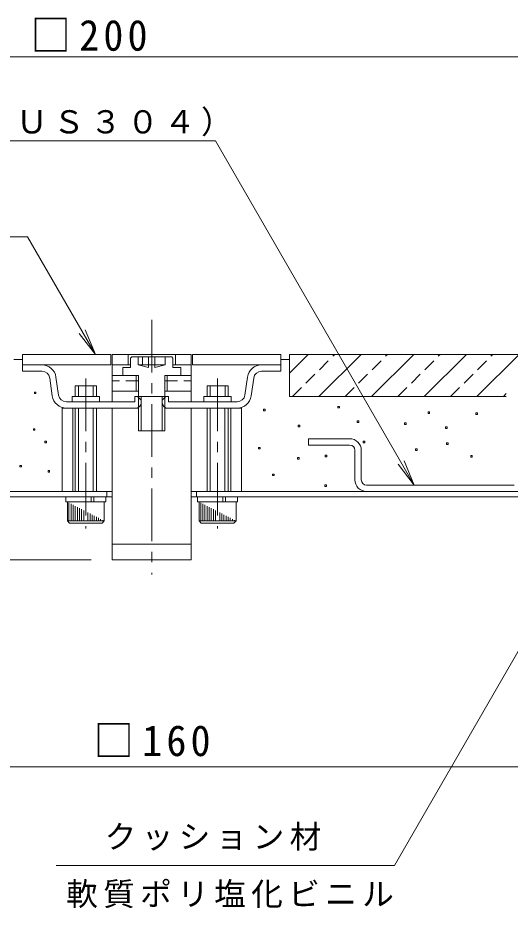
# Model space of a CAD drawing. Units: millimetres at full size; details may follow other scales. Extents: x -307 to 327, y -274 to 244.
# Drawn here: x 105 to 198.4, y 71.1 to 240 of the extents above; entities that cross this region are included whole.
import ezdxf

# ---------------------------------------------------------------- set-up
doc = ezdxf.new("R2010")
doc.units = ezdxf.units.MM
doc.header["$LTSCALE"] = 2
doc.linetypes.add('CHAIN1', pattern=[8, 5, -1, 1, -1])
doc.linetypes.add('DASHED1', pattern=[1.8, 1.2, -0.6])
for name, color, linetype, lineweight in [('D-2', 3, 'Continuous', 9), ('D-3', 2, 'Continuous', 9), ('D-4', 7, 'Continuous', 9), ('D-5', 7, 'Continuous', 9), ('D-6', 7, 'Continuous', 9)]:
    doc.layers.add(name, color=color, linetype=linetype, lineweight=lineweight)
doc.styles.add('ＭＳ ゴシック', font='')
doc.styles.get('ＭＳ ゴシック').set_extended_font_data('MS Gothic')

msp = doc.modelspace()

# ---------------------------------------------------------------- linework, layer by layer
at = {"layer": 'D-2', "linetype": 'CHAIN1'}
for p, q in [((130.407, 182.717), (130.407, 134.412)), ((117.906, 171.579), (117.906, 143.135)), ((142.906, 171.579), (142.906, 143.135))]:
    msp.add_line(p, q, dxfattribs=at)
at = {"layer": 'D-2'}
for p, q in [((122.657, 176.155), (122.657, 174.155)), ((125.907, 176.155), (125.907, 174.155)), ((126.607, 175.655), (126.407, 175.455)), ((134.206, 175.655), (126.607, 175.655)), ((127.856, 175.655), (127.856, 174.155)), ((128.642, 175.655), (128.642, 174.155)), ((129.807, 175.655), (129.807, 173.669)), ((131.007, 175.655), (131.007, 173.669)), ((132.957, 175.655), (132.957, 174.155)), ((134.206, 175.655), (134.407, 175.455)), ((134.907, 176.155), (134.907, 174.155)), ((138.156, 176.155), (138.156, 174.155)), ((138.156, 176.155), (154.907, 176.155)), ((154.907, 174.155), (154.907, 176.155)), ((122.657, 174.155), (105.906, 174.155)), ((105.906, 174.155), (105.906, 172.955)), ((126.406, 174.155), (122.907, 174.155)), ((122.907, 174.155), (122.907, 167.155)), ((126.407, 173.655), (126.407, 175.455)), ((127.856, 174.155), (129.807, 173.669)), ((127.856, 174.155), (129.807, 174.155)), ((132.957, 174.155), (131.007, 173.669)), ((131.007, 174.155), (132.957, 174.155)), ((134.407, 173.655), (134.407, 175.455)), ((137.906, 174.155), (137.906, 167.155)), ((154.907, 174.155), (138.156, 174.155)), ((154.907, 174.155), (154.907, 172.955)), ((109.565, 172.955), (105.906, 172.955)), ((124.907, 173.655), (124.907, 172.155)), ((126.407, 173.655), (124.907, 173.655)), ((135.907, 173.655), (134.407, 173.655)), ((135.907, 173.655), (135.907, 172.155)), ((151.248, 172.955), (154.907, 172.955)), ((111.05, 171.668), (111.535, 168.274)), ((112.723, 168.443), (112.238, 171.837)), ((122.907, 172.155), (124.907, 172.155)), ((127.906, 172.155), (124.907, 172.155)), ((127.448, 172.155), (127.448, 169.155)), ((127.906, 172.155), (127.906, 161.655)), ((132.907, 172.155), (135.907, 172.155)), ((133.364, 172.155), (133.364, 169.155)), ((137.906, 172.155), (135.907, 172.155)), ((148.09, 168.443), (148.575, 171.837)), ((149.763, 171.668), (149.278, 168.274)), ((115.907, 170.156), (119.907, 170.156)), ((115.907, 170.156), (115.907, 168.156)), ((116.507, 170.156), (116.507, 168.156)), ((119.307, 170.156), (119.307, 168.156)), ((119.907, 170.156), (119.907, 168.156)), ((122.907, 169.155), (127.906, 169.155)), ((137.906, 169.155), (132.907, 169.155)), ((140.907, 170.156), (144.907, 170.156)), ((140.907, 170.156), (140.907, 168.156)), ((141.507, 170.156), (141.507, 168.156)), ((144.307, 170.156), (144.307, 168.156)), ((144.907, 170.156), (144.907, 168.156)), ((115.307, 168.155), (115.307, 167.155)), ((115.307, 168.155), (120.506, 168.155)), ((120.506, 168.155), (120.506, 167.155)), ((127.206, 167.155), (127.206, 168.155)), ((133.606, 168.155), (127.206, 168.155)), ((127.706, 168.155), (128.406, 167.455)), ((132.907, 168.155), (127.906, 168.155)), ((127.906, 167.955), (127.906, 166.089)), ((128.406, 166.955), (128.406, 167.455)), ((128.407, 168.155), (128.407, 161.655)), ((133.106, 168.155), (132.407, 167.455)), ((132.407, 168.155), (132.407, 161.655)), ((132.407, 166.955), (132.407, 167.455)), ((132.906, 167.955), (132.906, 166.089)), ((133.606, 167.155), (133.606, 168.155)), ((140.307, 168.155), (140.307, 167.155)), ((145.506, 168.155), (140.307, 168.155)), ((145.506, 168.155), (145.506, 167.155)), ((114.207, 165.955), (113.406, 165.955)), ((113.406, 165.955), (113.406, 150.155)), ((114.207, 167.155), (127.206, 167.155)), ((127.907, 165.955), (114.207, 165.955)), ((115.406, 165.955), (115.406, 150.155)), ((115.907, 165.955), (115.907, 150.155)), ((116.507, 165.955), (116.507, 150.155)), ((119.307, 165.955), (119.307, 150.155)), ((119.907, 165.955), (119.907, 150.155)), ((122.907, 165.955), (122.907, 137.155)), ((146.606, 165.955), (132.906, 165.955)), ((146.606, 167.155), (133.606, 167.155)), ((137.906, 165.955), (137.906, 137.155)), ((140.906, 165.955), (140.906, 150.155)), ((141.506, 165.955), (141.506, 150.155)), ((144.306, 165.955), (144.306, 150.155)), ((144.906, 165.955), (144.906, 150.155)), ((145.406, 150.155), (145.406, 165.955)), ((146.606, 165.955), (147.406, 165.955)), ((147.406, 150.155), (147.406, 165.955)), ((38.936, 149.155), (122.907, 149.155)), ((122.907, 150.155), (39.406, 150.155)), ((114.106, 149.155), (114.106, 148.156)), ((118.906, 149.156), (118.906, 148.156)), ((119.406, 149.156), (119.406, 148.156)), ((121.707, 149.155), (121.707, 148.156)), ((121.906, 150.155), (121.906, 149.155)), ((221.407, 150.155), (137.906, 150.155)), ((137.906, 149.155), (221.907, 149.155)), ((138.907, 150.155), (138.907, 149.155)), ((139.106, 149.155), (139.106, 148.156)), ((143.906, 149.156), (143.906, 148.156)), ((144.406, 149.156), (144.406, 148.156)), ((146.707, 149.155), (146.707, 148.156)), ((121.707, 148.156), (114.106, 148.156)), ((114.407, 144.556), (114.407, 148.156)), ((114.707, 144.556), (114.707, 148.001)), ((115.107, 144.556), (115.107, 147.796)), ((115.507, 144.556), (115.507, 147.59)), ((115.907, 144.556), (115.907, 147.384)), ((116.307, 144.556), (116.307, 147.178)), ((116.706, 144.556), (116.706, 146.973)), ((121.407, 144.556), (121.407, 148.156)), ((146.707, 148.156), (139.106, 148.156)), ((139.406, 144.556), (139.406, 148.156)), ((139.707, 144.556), (139.707, 148.001)), ((140.107, 144.556), (140.107, 147.796)), ((140.507, 144.556), (140.507, 147.59)), ((140.907, 144.556), (140.907, 147.384)), ((141.306, 144.556), (141.306, 147.178)), ((141.706, 144.556), (141.706, 146.973)), ((146.406, 144.556), (146.406, 148.156)), ((117.107, 144.556), (117.107, 146.767)), ((117.507, 144.556), (117.507, 146.561)), ((118.307, 144.556), (118.307, 146.15)), ((118.707, 144.556), (118.707, 145.944)), ((119.107, 144.556), (119.107, 145.738)), ((119.507, 144.556), (119.507, 145.533)), ((119.907, 144.556), (119.907, 145.327)), ((142.107, 144.556), (142.107, 146.767)), ((142.507, 144.556), (142.507, 146.561)), ((143.306, 144.556), (143.306, 146.15)), ((143.707, 144.556), (143.707, 145.944)), ((144.106, 144.556), (144.106, 145.738)), ((144.506, 144.556), (144.506, 145.533)), ((144.907, 144.556), (144.907, 145.327)), ((114.807, 144.156), (114.407, 144.556)), ((114.407, 144.556), (121.407, 144.556)), ((121.007, 144.156), (114.807, 144.156)), ((120.307, 144.556), (120.307, 145.121)), ((120.707, 144.556), (120.707, 144.916)), ((121.007, 144.156), (121.407, 144.556)), ((121.107, 144.556), (121.107, 144.71)), ((139.806, 144.156), (139.406, 144.556)), ((139.406, 144.556), (146.406, 144.556)), ((146.006, 144.156), (139.806, 144.156)), ((145.307, 144.556), (145.307, 145.121)), ((145.707, 144.556), (145.707, 144.916)), ((146.006, 144.156), (146.406, 144.556)), ((146.106, 144.556), (146.106, 144.71)), ((122.907, 140.155), (137.906, 140.155)), ((137.906, 137.155), (122.907, 137.155))]:
    msp.add_line(p, q, dxfattribs=at)
at = {"layer": 'D-2', "linetype": 'DASHED1'}
for p, q in [((129.807, 174.155), (131.007, 174.155)), ((127.906, 171.155), (122.907, 171.155)), ((132.907, 171.155), (137.906, 171.155))]:
    msp.add_line(p, q, dxfattribs=at)
at = {"layer": 'D-2'}
for points in [[(122.657, 176.155), (105.906, 176.155), (105.906, 174.155)], [(137.906, 176.155), (122.907, 176.155), (122.907, 174.155)], [(137.906, 176.155), (137.906, 174.155), (134.406, 174.155)], [(132.907, 172.155), (132.907, 161.655), (127.906, 161.655)]]:
    msp.add_lwpolyline(points, dxfattribs=at)
for centre, radius, start, end in [((109.565, 171.455), 2.7, 8.13051, 90), ((151.248, 171.455), 2.7, 90, 171.86949), ((109.565, 171.455), 1.5, 8.13051, 90), ((151.248, 171.455), 1.5, 90, 171.86949), ((114.207, 168.655), 2.7, 188.13051, 270), ((114.207, 168.655), 1.5, 188.13051, 270), ((146.606, 168.655), 1.5, 270, 351.86949), ((146.606, 168.655), 2.7, 270, 351.86949), ((127.406, 166.955), 1, 270, 0), ((133.406, 166.955), 1, 180, 270)]:
    msp.add_arc(centre, radius, start, end, dxfattribs=at)
at = {"layer": 'D-3'}
for p, q in [((160.156, 158.956), (160.156, 160.155)), ((167.956, 160.155), (160.156, 160.155)), ((167.956, 158.956), (160.156, 158.956)), ((168.956, 157.955), (168.956, 152.355)), ((170.156, 157.955), (170.156, 152.355)), ((171.157, 151.355), (199.156, 151.355))]:
    msp.add_line(p, q, dxfattribs=at)
for centre, radius, start, end in [((167.956, 157.955), 2.2, 0, 90), ((167.956, 157.955), 1, 0, 90), ((171.156, 152.355), 2.2, 180, 270), ((171.157, 152.355), 1, 180, 270)]:
    msp.add_arc(centre, radius, start, end, dxfattribs=at)
at = {"layer": 'D-4'}
for p, q in [((30.407, 232.591), (230.399, 232.591)), ((83.903, 137.155), (118.907, 137.155)), ((210.406, 97.931), (50.407, 97.931))]:
    msp.add_line(p, q, dxfattribs=at)
at = {"layer": 'D-5'}
for p, q in [((46.509, 216.658), (142.52, 216.658)), ((37.85, 198.431), (106.851, 198.431)), ((119.712, 176.156), (116.668, 180.122)), ((180.222, 151.355), (178.309, 155.975)), ((212.784, 142.155), (176.445, 79.215)), ((176.445, 79.215), (112.294, 79.215))]:
    msp.add_line(p, q, dxfattribs=at)
for points in [[(142.52, 216.658), (180.222, 151.355), (177.178, 155.322)], [(106.851, 198.431), (119.712, 176.156), (117.798, 180.775)]]:
    msp.add_lwpolyline(points, dxfattribs=at)
at = {"layer": 'D-6', "color": 6}
for p, q in [((156.539, 176.155), (156.539, 168.155)), ((210.407, 176.155), (156.539, 176.155)), ((156.539, 172.579), (160.116, 176.155)), ((162.116, 168.155), (170.116, 176.155)), ((172.116, 168.155), (180.116, 176.155)), ((182.116, 168.155), (190.116, 176.155)), ((192.116, 168.155), (200.116, 176.155)), ((105.906, 175.155), (104.274, 175.155)), ((156.539, 175.155), (154.907, 175.155)), ((197.675, 168.155), (156.539, 168.155))]:
    msp.add_line(p, q, dxfattribs=at)
at = {"layer": 'D-6', "color": 6, "linetype": 'DASHED1'}
for p, q in [((157.116, 168.155), (165.116, 176.155)), ((167.116, 168.155), (175.116, 176.155)), ((177.116, 168.155), (185.116, 176.155)), ((187.116, 168.155), (195.116, 176.155)), ((197.116, 168.155), (197.675, 168.714))]:
    msp.add_line(p, q, dxfattribs=at)
at = {"layer": 'D-6'}
for points in [[(108.148, 168.7), (108.148, 169), (108.448, 169), (108.448, 168.7)], [(151.613, 165.451), (151.613, 165.751), (151.913, 165.751), (151.913, 165.451)], [(165.741, 165.981), (165.741, 166.281), (166.041, 166.281), (166.041, 165.981)], [(182.834, 164.933), (182.834, 165.234), (183.133, 165.234), (183.133, 164.933)], [(191.884, 164.775), (191.884, 165.075), (192.184, 165.075), (192.184, 164.775)], [(158.206, 162.39), (158.206, 162.69), (158.506, 162.69), (158.506, 162.39)], [(169.391, 163.214), (169.391, 163.514), (169.691, 163.514), (169.691, 163.214)], [(178.388, 162.869), (178.388, 163.169), (178.688, 163.169), (178.688, 162.869)], [(186.168, 162.075), (186.168, 162.375), (186.468, 162.375), (186.468, 162.075)], [(107.95, 161.746), (107.95, 162.046), (108.25, 162.046), (108.25, 161.746)], [(110.135, 159.362), (110.135, 159.662), (110.435, 159.662), (110.435, 159.362)], [(170.51, 159.387), (170.51, 159.687), (170.81, 159.687), (170.81, 159.387)], [(186.327, 159.059), (186.327, 159.359), (186.627, 159.359), (186.627, 159.059)], [(150.671, 158.21), (150.671, 158.51), (150.971, 158.51), (150.971, 158.21)], [(180.452, 157.947), (180.452, 158.247), (180.752, 158.247), (180.752, 157.947)], [(158.088, 156.267), (158.088, 156.567), (158.388, 156.567), (158.388, 156.267)], [(163.328, 156.738), (163.328, 157.038), (163.628, 157.038), (163.628, 156.738)], [(190.931, 156.677), (190.931, 156.977), (191.231, 156.977), (191.231, 156.677)], [(105.367, 154.792), (105.367, 155.092), (105.667, 155.092), (105.667, 154.792)], [(110.731, 153.798), (110.731, 154.098), (111.031, 154.098), (111.031, 153.798)], [(153.32, 153.147), (153.32, 153.447), (153.62, 153.447), (153.62, 153.147)], [(163.269, 151.087), (163.269, 151.387), (163.569, 151.387), (163.569, 151.087)]]:
    msp.add_lwpolyline(points, close=True, dxfattribs=at)

# ---------------------------------------------------------------- texts
at = {"layer": 'D-4', "color": 2, "char_height": 5.865, "attachment_point": 7, "style": 'ＭＳ ゴシック'}
for s, insert in [('\\T1.21;\\W0.95;□200', (107.449, 233.591)), ('\\T1.21;\\W0.95;□160', (119.407, 99.797))]:
    msp.add_mtext(s, dxfattribs=dict(at, insert=insert))
at = {"layer": 'D-5', "char_height": 4.399, "attachment_point": 7, "style": 'ＭＳ ゴシック'}
for s, insert in [('\\T1.17;モルタル止め（ＳＵＳ３０４）', (48.495, 217.487)), ('\\T1.17;クッション材', (121.479, 81.996)), ('\\T1.17;軟質ポリ塩化ビニル', (114.173, 71.099))]:
    msp.add_mtext(s, dxfattribs=dict(at, insert=insert))

doc.saveas('drawing.dxf')
